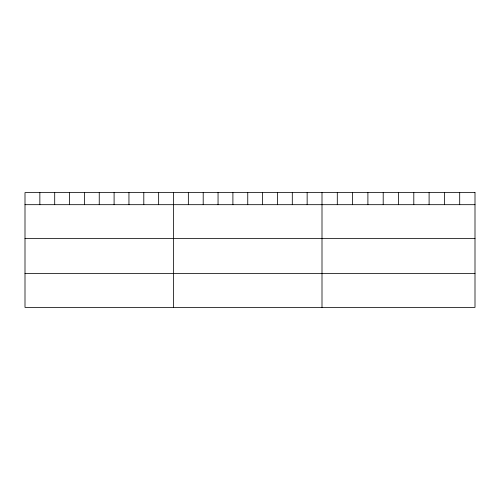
<?xml version="1.0" encoding="UTF-8"?>
<svg xmlns="http://www.w3.org/2000/svg" width="500" height="500" viewBox="0 0 500 500"><rect width="100%" height="100%" fill="white"/><g stroke="black" fill="none" stroke-linecap="round" stroke-linejoin="round"><path stroke-width="0.75" d="M25 204.681L475 204.681M25 238.575L475 238.575M25 273.494L475 273.494M459.7 192.613L459.7 204.681M444.4 192.613L444.4 204.681M429.1 192.613L429.1 204.681M413.8 192.613L413.8 204.681M398.5 192.613L398.5 204.681M383.2 192.613L383.2 204.681M367.9 192.613L367.9 204.681M352.6 192.613L352.6 204.681M337.3 192.613L337.3 204.681M322 192.613L322 307.387M307.15 192.613L307.15 204.681M292.3 192.613L292.3 204.681M277.45 192.613L277.45 204.681M262.6 192.613L262.6 204.681M247.75 192.613L247.75 204.681M232.9 192.613L232.9 204.681M218.05 192.613L218.05 204.681M203.2 192.613L203.2 204.681M188.35 192.613L188.35 204.681M173.5 192.613L173.5 307.387M158.65 192.613L158.65 204.681M143.8 192.613L143.8 204.681M128.95 192.613L128.95 204.681M114.1 192.613L114.1 204.681M99.25 192.613L99.25 204.681M84.4 192.613L84.4 204.681M69.55 192.613L69.55 204.681M54.7 192.613L54.7 204.681M39.85 192.613L39.85 204.681M475 192.613L25 192.613L25 307.387L475 307.387L475 192.613"/></g></svg>
